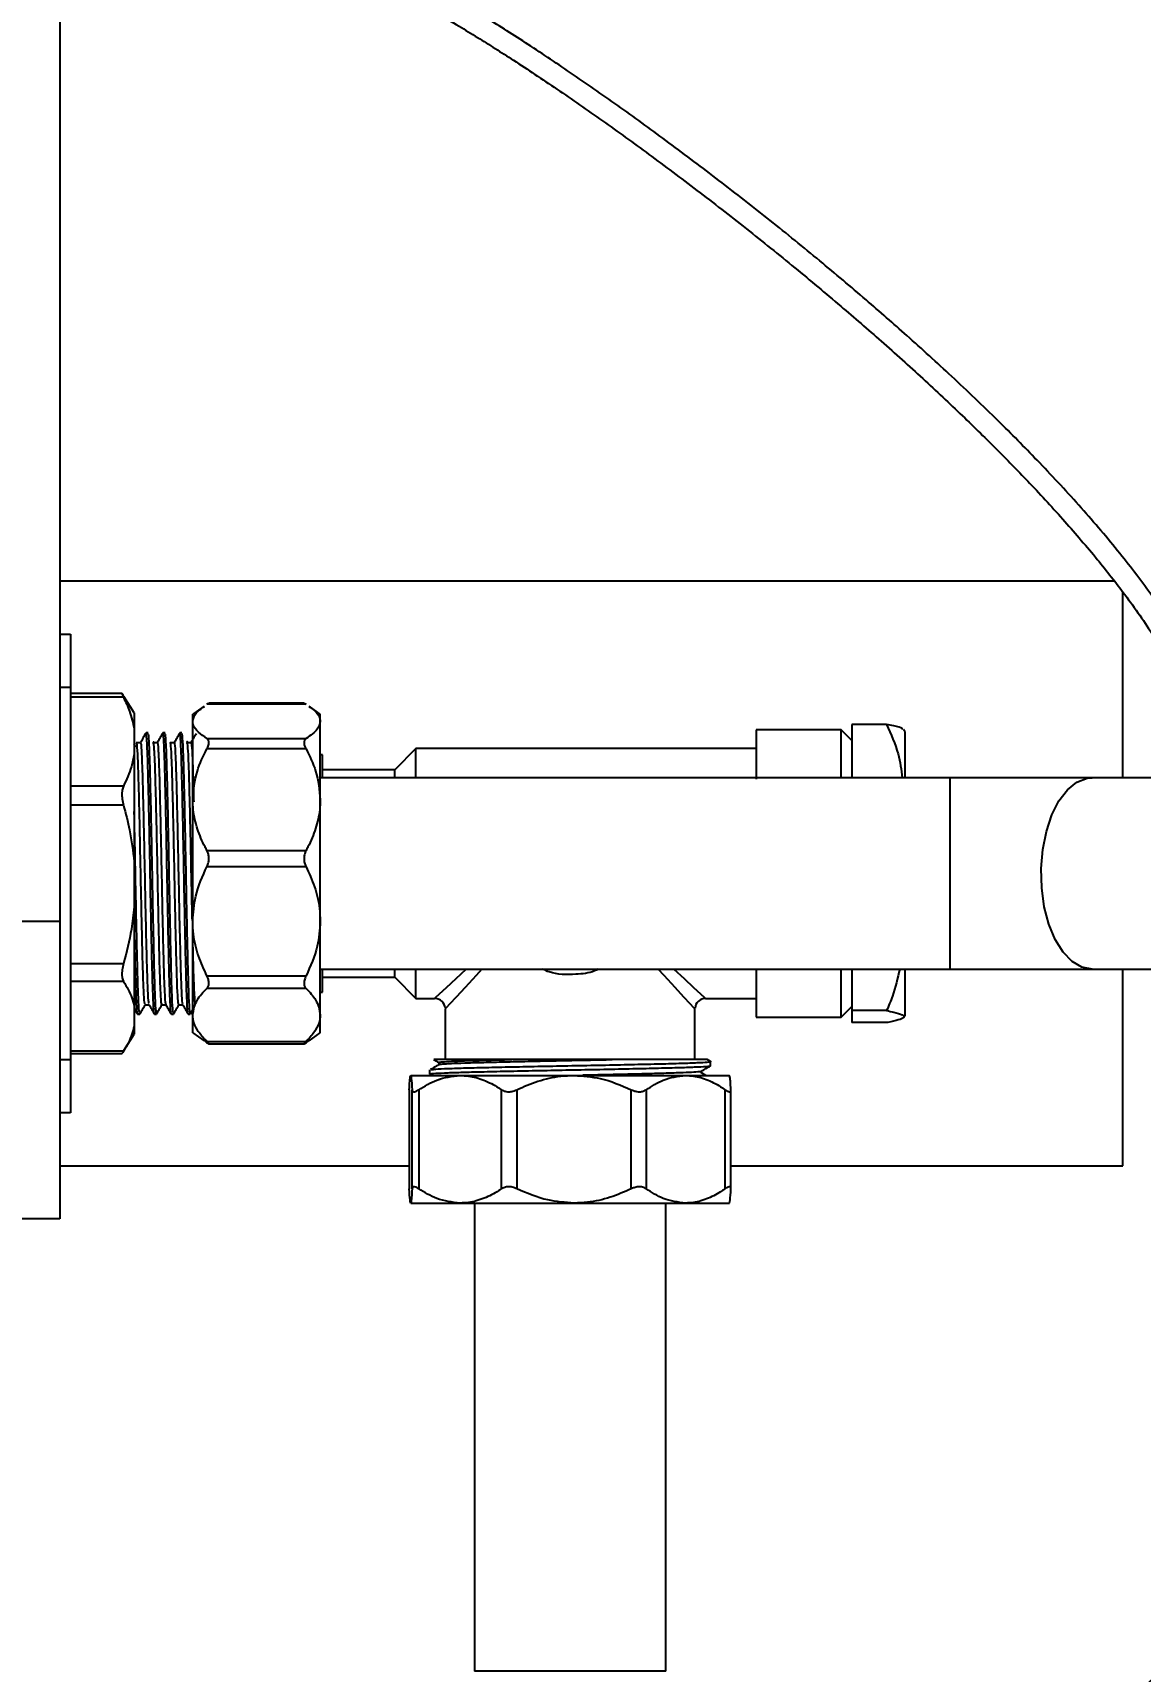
# Model space of a CAD drawing. Extents: x 75 to 2075, y 25 to 1460.
# Drawn here: x 356.7 to 486.9, y 741.3 to 933.9 of the extents above; entities that cross this region are included whole.
import ezdxf

# ---------------------------------------------------------------- set-up
doc = ezdxf.new("R2010")
doc.units = 0
doc.header["$LTSCALE"] = 5
doc.linetypes.add('SLD-KATı', pattern=[0])
doc.layers.get('0').update_dxf_attribs({"linetype": 'CONTINUOUS'})
doc.styles.add('SLDTEXTSTYLE1', font='GOTHIC.TTF', dxfattribs={"width": 0.913})
doc.dimstyles.new('SLDDIMSTYLE1', dxfattribs={"dimtxt": 17.5, "dimasz": 16.51, "dimexe": 0, "dimexo": 0.0625, "dimgap": 4.375, "dimtad": 1, "dimlfac": 0.8, "dimrnd": 1e-09, "dimzin": 12, "dimtxsty": 'SLDTEXTSTYLE1', "dimsah": 1, "dimcen": 0.09, "dimazin": 3, "dimtfac": 1, "dimtofl": 0, "dimtmove": 0, "dimatfit": 3, "dimtolj": 1, "dimtzin": 12})

# ---------------------------------------------------------------- blocks, each defined once
blk = doc.blocks.new('_D_6')
at = {"color": 7, "linetype": 'SLD-KATı'}
for p, q in [((239.97, 1229.44), (169.88, 1229.44)), ((174.88, 1229.44), (174.88, 543.28)), ((368.63, 543.28), (169.88, 543.28))]:
    blk.add_line(p, q, dxfattribs=at)
for points in [[(174.88, 1229.44), (172.34, 1212.93), (177.42, 1212.93)], [(174.88, 543.28), (177.42, 559.79), (172.34, 559.79)]]:
    blk.add_solid(points, dxfattribs=at)
at = {"color": 7, "linetype": 'SLD-KATı', "insert": (152.52, 866.24), "char_height": 17.5, "attachment_point": 1, "rotation": 90, "style": 'SLDTEXTSTYLE1'}
blk.add_mtext('550', dxfattribs=at)

msp = doc.modelspace()

# ---------------------------------------------------------------- linework, layer by layer
at = {"color": 7, "linetype": 'SLD-KATı'}
for p, q in [((359.877, 1189.442), (359.877, 829.442)), ((483.874, 869.442), (359.877, 869.442)), ((484.877, 846.317), (484.877, 868.16)), ((359.877, 863.192), (361.127, 863.192)), ((361.127, 863.192), (361.127, 856.942)), ((361.127, 856.942), (359.877, 856.942)), ((361.127, 856.942), (361.127, 813.192)), ((367.199, 856.214), (361.127, 856.214)), ((367.365, 855.788), (361.127, 855.788)), ((368.627, 853.942), (367.422, 855.87)), ((368.627, 853.942), (368.627, 852.053)), ((376.847, 854.758), (375.502, 853.817)), ((375.502, 852.955), (375.502, 853.817)), ((388.829, 854.972), (377.176, 854.972)), ((388.612, 855.087), (377.383, 855.087)), ((390.502, 853.817), (389.181, 854.742)), ((390.502, 852.955), (390.502, 853.817)), ((368.627, 852.053), (368.627, 849.089)), ((370.262, 851.592), (370.014, 851.592)), ((372.246, 851.592), (371.998, 851.592)), ((374.231, 851.592), (373.983, 851.592)), ((375.502, 843.743), (375.502, 852.955)), ((390.502, 843.743), (390.502, 852.955)), ((451.752, 851.942), (441.752, 851.942)), ((441.752, 851.942), (441.752, 846.16)), ((453.002, 850.692), (451.752, 851.942)), ((451.752, 846.317), (451.752, 851.942)), ((453.002, 852.605), (453.002, 846.317)), ((457.099, 852.605), (453.002, 852.605)), ((459.252, 851.784), (459.095, 851.986)), ((459.252, 851.784), (459.252, 846.317)), ((368.811, 849.928), (368.627, 850.233)), ((369.363, 850.441), (368.867, 850.441)), ((371.348, 850.441), (370.852, 850.441)), ((373.332, 850.441), (372.836, 850.441)), ((375.317, 850.441), (374.82, 850.441)), ((377.176, 850.938), (388.829, 850.938)), ((388.829, 849.71), (377.176, 849.71)), ((401.752, 849.754), (399.252, 847.254)), ((441.752, 849.754), (401.752, 849.754)), ((401.752, 846.317), (401.752, 849.754)), ((368.627, 849.089), (368.627, 836.432)), ((390.752, 849.004), (390.502, 849.004)), ((390.752, 846.317), (390.752, 849.004)), ((464.59, 846.317), (390.502, 846.317)), ((399.252, 847.254), (390.752, 847.254)), ((399.252, 846.317), (399.252, 847.254)), ((481.277, 846.317), (464.59, 846.317)), ((562.017, 846.317), (481.277, 846.317)), ((367.365, 845.354), (361.127, 845.354)), ((367.365, 843.108), (361.127, 843.108)), ((375.502, 829.448), (375.502, 843.743)), ((390.502, 829.448), (390.502, 843.743)), ((368.627, 836.432), (368.627, 831.136)), ((377.176, 837.776), (388.829, 837.776)), ((388.829, 835.87), (377.176, 835.87)), ((368.627, 831.136), (368.627, 819.446)), ((359.877, 829.442), (238.627, 829.442)), ((359.877, 829.442), (359.877, 794.442)), ((375.502, 818.445), (375.502, 829.448)), ((390.502, 818.445), (390.502, 829.448)), ((367.365, 824.46), (361.127, 824.46)), ((377.176, 823.027), (388.829, 823.027)), ((390.502, 823.817), (464.59, 823.817)), ((390.752, 821.129), (390.752, 823.817)), ((390.752, 822.879), (399.252, 822.879)), ((399.252, 822.879), (399.252, 823.817)), ((399.252, 822.879), (401.752, 820.379)), ((401.752, 820.379), (401.752, 823.817)), ((441.752, 823.817), (441.752, 818.192)), ((451.752, 818.192), (451.752, 823.817)), ((453.002, 823.817), (453.002, 818.944)), ((459.252, 823.817), (459.252, 818.349)), ((464.59, 823.817), (481.277, 823.817)), ((481.277, 823.817), (562.017, 823.817)), ((484.877, 800.692), (484.877, 823.817)), ((367.365, 822.386), (361.127, 822.386)), ((388.829, 821.559), (377.176, 821.559)), ((390.502, 821.129), (390.752, 821.129)), ((368.627, 819.446), (368.627, 817.114)), ((369.89, 819.616), (370.381, 819.616)), ((371.874, 819.616), (372.365, 819.616)), ((373.859, 819.616), (374.35, 819.616)), ((375.23, 818.547), (375.502, 819.017)), ((401.752, 820.379), (403.94, 820.379)), ((405.19, 819.129), (405.19, 813.192)), ((434.565, 813.192), (434.565, 819.129)), ((435.815, 820.379), (441.752, 820.379)), ((451.752, 818.192), (453.002, 819.442)), ((457.099, 818.944), (453.002, 818.944)), ((453.002, 818.944), (453.002, 817.528)), ((368.627, 817.114), (368.627, 816.192)), ((369.022, 818.542), (369.27, 818.542)), ((371.006, 818.542), (371.254, 818.542)), ((372.991, 818.542), (373.238, 818.542)), ((374.975, 818.542), (375.223, 818.542)), ((375.502, 816.317), (375.502, 818.445)), ((390.502, 816.317), (390.502, 818.445)), ((441.752, 818.192), (451.752, 818.192)), ((457.099, 817.528), (453.002, 817.528)), ((459.095, 818.147), (459.252, 818.349)), ((367.422, 814.263), (368.627, 816.192)), ((375.502, 816.317), (376.847, 815.375)), ((376.873, 815.413), (377.176, 815.161)), ((377.176, 815.33), (388.829, 815.33)), ((377.383, 815.046), (388.612, 815.046)), ((388.829, 815.161), (389.166, 815.413)), ((389.181, 815.392), (390.502, 816.317)), ((359.877, 813.192), (361.127, 813.192)), ((367.365, 814.173), (361.127, 814.173)), ((361.127, 813.919), (367.199, 813.919)), ((361.127, 813.192), (361.127, 806.942)), ((436.395, 812.975), (435.996, 813.205)), ((401.133, 811.317), (406.954, 811.317)), ((403.352, 811.973), (403.352, 811.477)), ((403.36, 811.467), (403.621, 811.317)), ((403.441, 811.973), (403.407, 811.998)), ((404.426, 812.841), (404.426, 812.593)), ((406.954, 811.317), (420.346, 811.317)), ((420.346, 811.317), (433.463, 811.317)), ((433.463, 811.317), (438.621, 811.317)), ((435.83, 811.317), (435.32, 811.611)), ((435.329, 811.601), (435.329, 811.844)), ((436.403, 812.469), (436.403, 812.965)), ((400.964, 809.618), (400.964, 798.012)), ((400.965, 809.643), (400.965, 797.99)), ((401.301, 797.99), (401.301, 809.643)), ((402.077, 809.643), (402.077, 797.99)), ((404.426, 810.852), (404.435, 810.846)), ((404.439, 810.857), (404.58, 810.889)), ((411.831, 797.99), (411.831, 809.643)), ((413.617, 809.643), (413.617, 797.99)), ((427.075, 797.99), (427.075, 809.643)), ((428.824, 809.643), (428.824, 797.99)), ((438.102, 797.99), (438.102, 809.643)), ((438.79, 798.012), (438.79, 809.618)), ((361.127, 806.942), (359.877, 806.942)), ((359.877, 800.692), (400.964, 800.692)), ((438.79, 800.692), (484.877, 800.692)), ((401.133, 796.317), (406.954, 796.317)), ((406.954, 796.317), (420.346, 796.317)), ((408.627, 796.317), (408.627, 741.264)), ((420.346, 796.317), (433.463, 796.317)), ((431.127, 741.264), (431.127, 796.317)), ((433.463, 796.317), (438.621, 796.317)), ((359.877, 794.442), (238.627, 794.442))]:
    msp.add_line(p, q, dxfattribs=at)
at = {"color": 8, "linetype": 'SLD-KATı'}
for p, q in [((464.59, 823.817), (464.59, 846.317)), ((431.127, 741.264), (408.627, 741.264))]:
    msp.add_line(p, q, dxfattribs=at)
at = {"color": 8, "linetype": 'SLD-KATı', "flags": 128}
for points in [[(481.277, 823.817), (480.068, 824.047), (478.908, 824.728), (477.845, 825.833), (476.923, 827.316), (476.179, 829.116), (475.644, 831.159), (475.339, 833.363), (475.277, 835.636), (475.461, 837.887), (475.884, 840.021), (476.527, 841.953), (477.364, 843.603), (478.362, 844.903), (479.479, 845.801), (480.669, 846.259), (481.277, 846.317)], [(403.94, 820.379), (404.068, 820.497), (404.539, 820.931), (405.346, 821.675), (406.471, 822.712), (407.67, 823.817)], [(409.51, 823.817), (408.831, 823.08), (407.523, 821.661), (406.486, 820.535), (405.742, 819.728), (405.308, 819.257), (405.19, 819.129)], [(434.565, 819.129), (434.447, 819.257), (434.013, 819.728), (433.269, 820.535), (432.232, 821.661), (430.924, 823.08), (430.245, 823.817)], [(432.085, 823.817), (433.283, 822.712), (434.409, 821.675), (435.216, 820.931), (435.687, 820.497), (435.815, 820.379)]]:
    msp.add_lwpolyline(points, dxfattribs=at)
at = {"color": 7, "linetype": 'SLD-KATı'}
for centre, radius, start, end in [((403.94, 819.129), 1.25, 5.67304, 84.98561), ((435.815, 819.129), 1.25, 95.67304, 174.98561), ((517.377, 709.282), 42.5, 128.84955, 180)]:
    msp.add_arc(centre, radius, start, end, dxfattribs=at)
for points, knots in [([(496.591, 846.317), (496.66, 846.964), (496.8, 848.278), (496.608, 850.207), (496.195, 852.455), (495.377, 855.161), (494.024, 858.356), (491.713, 862.714), (488.472, 867.637), (484.205, 873.186), (479.716, 878.433), (475, 883.504), (470.005, 888.543), (464.898, 893.421), (459.695, 898.157), (454.516, 902.688), (449.15, 907.212), (443.377, 911.903), (437.447, 916.542), (431.569, 920.975), (425.833, 925.141), (420.272, 929.025), (415.817, 932.001), (412.455, 934.164), (409.952, 935.731), (407.503, 937.213), (404.981, 938.681), (402.407, 940.104), (399.672, 941.515), (398.092, 942.21), (397.241, 942.584)], [0, 0, 0, 0, 0.0138803, 0.028194, 0.0412216, 0.0626625, 0.087892, 0.1138053, 0.164805, 0.2081316, 0.2549721, 0.3025628, 0.3450129, 0.3941891, 0.4402702, 0.481455, 0.5271779, 0.575581, 0.6248065, 0.6726794, 0.7189884, 0.7649775, 0.8102895, 0.8322728, 0.8538541, 0.8785789, 0.9019658, 0.9296875, 0.9621268, 1, 1, 1, 1]), ([(396.28, 940.276), (397.077, 939.926), (398.56, 939.274), (401.278, 937.875), (404.002, 936.365), (406.62, 934.829), (408.925, 933.425), (411.063, 932.085), (414.133, 930.114), (418.33, 927.321), (423.682, 923.602), (429.202, 919.613), (434.863, 915.37), (440.598, 910.914), (446.243, 906.366), (451.534, 901.946), (456.555, 897.599), (461.334, 893.304), (465.915, 889.013), (470.102, 884.913), (474.13, 880.779), (478.048, 876.528), (481.788, 872.163), (485.317, 867.671), (488.169, 863.594), (490.439, 859.81), (492.051, 856.646), (493.166, 853.852), (493.822, 851.562), (494.156, 849.681), (494.311, 847.953), (494.127, 846.821), (494.045, 846.317)], [0, 0, 0, 0, 0.0371582, 0.0691301, 0.1015733, 0.1281017, 0.1490081, 0.168115, 0.1875342, 0.2319503, 0.2771329, 0.3225206, 0.3692504, 0.4175036, 0.4653273, 0.5112937, 0.552548, 0.5956697, 0.6378058, 0.6766795, 0.7121808, 0.7532252, 0.7930251, 0.8288319, 0.87024, 0.8960955, 0.9215609, 0.9458315, 0.9610986, 0.9737923, 0.9883247, 1, 1, 1, 1]), ([(367.365, 855.96), (367.306, 856.05), (367.188, 856.231), (367.164, 856.222), (367.241, 856.04), (367.334, 855.852), (367.365, 855.788)], [0, 0, 0, 0, 0.2885745, 0.5777916, 0.8575213, 1, 1, 1, 1]), ([(367.365, 855.788), (367.622, 855.246), (368.202, 854.018), (368.475, 852.756), (368.627, 852.053)], [0, 0, 0, 0, 0.4420174, 1, 1, 1, 1]), ([(375.502, 852.955), (375.563, 853.267), (375.683, 853.879), (376.482, 854.444), (376.873, 854.72)], [0, 0, 0, 0, 0.5098411, 1, 1, 1, 1]), ([(377.176, 854.972), (377.257, 855.021), (377.369, 855.09), (377.38, 855.075), (377.383, 855.071)], [0, 0, 0, 0, 0.719085, 1, 1, 1, 1]), ([(388.612, 855.079), (388.632, 855.075), (388.67, 855.069), (388.78, 855.002), (388.829, 854.972)], [0, 0, 0, 0, 0.5544628, 1, 1, 1, 1]), ([(389.166, 854.72), (389.399, 854.558), (389.993, 854.144), (390.427, 853.543), (390.482, 853.112), (390.502, 852.955)], [0, 0, 0, 0, 0.2903685, 0.7410675, 1, 1, 1, 1]), ([(370.008, 851.59), (369.904, 851.41), (369.696, 851.049), (369.488, 850.689), (369.384, 850.509)], [0, 0, 0, 0, 0.5000256, 1, 1, 1, 1]), ([(371.006, 818.64), (371.001, 818.609), (370.967, 818.421), (370.902, 819.318), (370.81, 821.345), (370.727, 824.539), (370.637, 828.509), (370.547, 832.995), (370.464, 837.639), (370.373, 842.086), (370.284, 845.983), (370.2, 849.072), (370.108, 850.974), (370.044, 851.769), (370.01, 851.522), (370.004, 851.48)], [0, 0, 0, 0, 0.0170178, 0.1048167, 0.1933451, 0.2798745, 0.3680532, 0.4563507, 0.5428424, 0.6312934, 0.7192523, 0.8059007, 0.8945169, 0.9820336, 1, 1, 1, 1]), ([(371.992, 851.589), (371.888, 851.409), (371.68, 851.048), (371.471, 850.688), (371.367, 850.508)], [0, 0, 0, 0, 0.5000069, 1, 1, 1, 1]), ([(372.991, 818.64), (372.985, 818.609), (372.951, 818.421), (372.886, 819.318), (372.795, 821.345), (372.712, 824.539), (372.622, 828.509), (372.531, 832.995), (372.448, 837.639), (372.357, 842.086), (372.268, 845.983), (372.185, 849.072), (372.093, 850.975), (372.028, 851.769), (371.994, 851.521), (371.987, 851.477)], [0, 0, 0, 0, 0.0170087, 0.1047604, 0.1932413, 0.2797242, 0.3678556, 0.4561056, 0.5425508, 0.6309543, 0.718866, 0.8054679, 0.8940365, 0.9815062, 1, 1, 1, 1]), ([(373.977, 851.59), (373.873, 851.41), (373.665, 851.049), (373.456, 850.689), (373.352, 850.509)], [0, 0, 0, 0, 0.5000261, 1, 1, 1, 1]), ([(374.975, 818.64), (374.97, 818.609), (374.935, 818.421), (374.871, 819.318), (374.779, 821.345), (374.696, 824.539), (374.606, 828.509), (374.516, 832.995), (374.433, 837.639), (374.341, 842.086), (374.253, 845.983), (374.169, 849.072), (374.077, 850.974), (374.013, 851.769), (373.978, 851.523), (373.972, 851.481)], [0, 0, 0, 0, 0.01701942, 0.1048265, 0.19336312, 0.27990059, 0.36808757, 0.45639326, 0.54289303, 0.6313523, 0.71931944, 0.80597592, 0.89460037, 0.98212524, 1, 1, 1, 1]), ([(377.176, 850.938), (376.818, 851.183), (376.094, 851.679), (375.575, 852.367), (375.522, 852.798), (375.502, 852.955)], [0, 0, 0, 0, 0.382409, 0.7746516, 1, 1, 1, 1]), ([(390.502, 852.955), (390.434, 852.643), (390.279, 851.943), (389.347, 851.297), (388.829, 850.938)], [0, 0, 0, 0, 0.4446468, 1, 1, 1, 1]), ([(458.991, 851.986), (458.984, 852.028), (458.959, 852.18), (458.182, 852.388), (457.383, 852.548), (457.099, 852.605)], [0, 0, 0, 0, 0.1983796, 0.7147864, 1, 1, 1, 1]), ([(457.099, 852.605), (457.613, 851.456), (458.524, 849.417), (458.816, 847.259), (458.944, 846.317)], [0, 0, 0, 0, 0.5634465, 1, 1, 1, 1]), ([(369.89, 819.73), (369.869, 819.745), (369.82, 819.78), (369.736, 821.215), (369.649, 823.71), (369.564, 827.115), (369.472, 831.118), (369.387, 835.433), (369.3, 839.719), (369.208, 843.641), (369.125, 846.913), (369.036, 849.251), (368.947, 850.558), (368.893, 850.451), (368.867, 850.4)], [0, 0, 0, 0, 0.0621579, 0.1489112, 0.2345984, 0.3197628, 0.4065726, 0.4917616, 0.5774223, 0.6641808, 0.7490191, 0.8351173, 0.9217182, 1, 1, 1, 1]), ([(370.375, 819.766), (370.358, 819.782), (370.313, 819.827), (370.233, 821.222), (370.145, 823.708), (370.061, 827.116), (369.968, 831.118), (369.883, 835.433), (369.796, 839.719), (369.704, 843.64), (369.621, 846.916), (369.532, 849.24), (369.45, 850.487), (369.402, 850.413), (369.383, 850.383)], [0, 0, 0, 0, 0.0524892, 0.1420635, 0.2305371, 0.3184709, 0.4081034, 0.4960627, 0.5845089, 0.67409, 0.761686, 0.850584, 0.940001, 1, 1, 1, 1]), ([(371.254, 818.649), (371.232, 818.679), (371.182, 818.75), (371.096, 820.355), (371.01, 823.077), (370.924, 826.757), (370.832, 831.061), (370.748, 835.683), (370.66, 840.257), (370.568, 844.423), (370.485, 847.889), (370.395, 850.308), (370.319, 851.549), (370.276, 851.465), (370.262, 851.436)], [0, 0, 0, 0, 0.0683058, 0.1578517, 0.2461327, 0.3341425, 0.4237162, 0.5115035, 0.6000292, 0.6895209, 0.7769998, 0.8659483, 0.955247, 1, 1, 1, 1]), ([(371.875, 819.739), (371.866, 819.704), (371.829, 819.552), (371.76, 820.491), (371.669, 822.518), (371.586, 825.594), (371.495, 829.373), (371.406, 833.6), (371.323, 837.938), (371.231, 842.054), (371.143, 845.627), (371.059, 848.412), (370.966, 850.087), (370.9, 850.725), (370.861, 850.393), (370.851, 850.309)], [0, 0, 0, 0, 0.0259449, 0.1121549, 0.1987156, 0.2833994, 0.3699176, 0.456188, 0.5409505, 0.6276724, 0.7135485, 0.7985817, 0.8853998, 0.9707835, 1, 1, 1, 1]), ([(372.36, 819.711), (372.355, 819.692), (372.321, 819.571), (372.256, 820.504), (372.165, 822.514), (372.082, 825.595), (371.991, 829.372), (371.902, 833.6), (371.819, 837.937), (371.727, 842.055), (371.639, 845.625), (371.555, 848.419), (371.462, 850.062), (371.403, 850.719), (371.37, 850.475), (371.367, 850.451)], [0, 0, 0, 0, 0.0156504, 0.1045866, 0.1938847, 0.2812465, 0.3705008, 0.4594994, 0.5469424, 0.6364067, 0.7249987, 0.812721, 0.9022845, 0.9903685, 1, 1, 1, 1]), ([(373.238, 818.649), (373.216, 818.679), (373.166, 818.75), (373.081, 820.355), (372.994, 823.077), (372.909, 826.757), (372.816, 831.061), (372.732, 835.683), (372.644, 840.257), (372.552, 844.423), (372.469, 847.889), (372.38, 850.308), (372.303, 851.549), (372.261, 851.465), (372.246, 851.436)], [0, 0, 0, 0, 0.0683058, 0.1578517, 0.2461327, 0.3341425, 0.4237162, 0.5115035, 0.6000292, 0.6895209, 0.7769998, 0.8659483, 0.955247, 1, 1, 1, 1]), ([(373.859, 819.673), (373.834, 819.739), (373.78, 819.881), (373.691, 821.537), (373.606, 824.192), (373.519, 827.708), (373.427, 831.782), (373.343, 836.114), (373.254, 840.366), (373.163, 844.203), (373.08, 847.35), (372.99, 849.518), (372.907, 850.615), (372.857, 850.42), (372.836, 850.337)], [0, 0, 0, 0, 0.0756789, 0.1624852, 0.247726, 0.3333274, 0.4200953, 0.5049635, 0.5910132, 0.6776366, 0.7623205, 0.8487179, 0.93509, 1, 1, 1, 1]), ([(374.344, 819.728), (374.323, 819.79), (374.272, 819.932), (374.187, 821.542), (374.102, 824.19), (374.015, 827.708), (373.923, 831.782), (373.839, 836.114), (373.75, 840.366), (373.659, 844.202), (373.576, 847.354), (373.486, 849.504), (373.41, 850.561), (373.367, 850.414), (373.352, 850.364)], [0, 0, 0, 0, 0.0674286, 0.1569799, 0.2449166, 0.3332249, 0.4227368, 0.5102889, 0.5990599, 0.6884227, 0.7757847, 0.8649145, 0.9540181, 1, 1, 1, 1]), ([(375.223, 818.649), (375.201, 818.679), (375.15, 818.75), (375.065, 820.355), (374.978, 823.077), (374.893, 826.757), (374.801, 831.061), (374.716, 835.683), (374.629, 840.257), (374.537, 844.423), (374.454, 847.889), (374.364, 850.308), (374.288, 851.549), (374.245, 851.465), (374.231, 851.436)], [0, 0, 0, 0, 0.0683058, 0.1578517, 0.2461327, 0.3341425, 0.4237162, 0.5115035, 0.6000292, 0.6895209, 0.7769998, 0.8659482, 0.955247, 1, 1, 1, 1]), ([(375.463, 829.551), (375.458, 829.73), (375.424, 831.177), (375.361, 834.31), (375.277, 838.598), (375.185, 842.659), (375.099, 846.118), (375.013, 848.762), (374.921, 850.24), (374.86, 850.751), (374.826, 850.406), (374.82, 850.352)], [0, 0, 0, 0, 0.019318, 0.1560185, 0.2912279, 0.4293353, 0.5652675, 0.701172, 0.8392813, 0.9745094, 1, 1, 1, 1]), ([(375.924, 851.526), (375.833, 851.367), (375.637, 851.028), (375.441, 850.689), (375.337, 850.509)], [0, 0, 0, 0, 0.4679908, 1, 1, 1, 1]), ([(375.659, 843.489), (375.638, 844.356), (375.587, 846.406), (375.509, 848.713), (375.419, 850.343), (375.364, 850.436), (375.337, 850.481)], [0, 0, 0, 0, 0.1983404, 0.4691424, 0.744337, 1, 1, 1, 1]), ([(375.502, 843.743), (375.608, 844.886), (375.799, 846.959), (376.749, 848.858), (377.176, 849.71)], [0, 0, 0, 0, 0.5510119, 1, 1, 1, 1]), ([(377.176, 849.71), (377.249, 849.862), (377.396, 850.167), (377.436, 850.559), (377.343, 850.811), (377.223, 850.902), (377.176, 850.938)], [0, 0, 0, 0, 0.2807011, 0.5628278, 0.8257425, 1, 1, 1, 1]), ([(388.829, 850.938), (388.755, 850.875), (388.609, 850.75), (388.569, 850.406), (388.662, 850.04), (388.781, 849.804), (388.829, 849.71)], [0, 0, 0, 0, 0.2807017, 0.5628424, 0.8257565, 1, 1, 1, 1]), ([(388.829, 849.71), (389.255, 848.858), (390.206, 846.959), (390.397, 844.886), (390.502, 843.743)], [0, 0, 0, 0, 0.4489881, 1, 1, 1, 1]), ([(368.627, 849.089), (368.531, 848.603), (368.28, 847.341), (367.713, 846.11), (367.365, 845.354)], [0, 0, 0, 0, 0.3854991, 1, 1, 1, 1]), ([(367.365, 845.354), (367.306, 845.197), (367.188, 844.884), (367.165, 844.207), (367.241, 843.59), (367.334, 843.23), (367.365, 843.108)], [0, 0, 0, 0, 0.2885596, 0.5777691, 0.8574877, 1, 1, 1, 1]), ([(367.365, 843.108), (367.622, 842.138), (368.202, 839.943), (368.475, 837.689), (368.627, 836.432)], [0, 0, 0, 0, 0.4420164, 1, 1, 1, 1]), ([(369.27, 818.649), (369.248, 818.679), (369.197, 818.75), (369.112, 820.355), (369.025, 823.078), (368.94, 826.755), (368.848, 831.066), (368.763, 835.665), (368.689, 839.583), (368.643, 841.651), (368.627, 842.371)], [0, 0, 0, 0, 0.10552478, 0.24386293, 0.38024712, 0.51621233, 0.65459343, 0.79021488, 0.9269771, 1, 1, 1, 1]), ([(377.176, 837.776), (377.103, 837.913), (376.668, 838.727), (376.004, 840.296), (375.556, 842.184), (375.516, 843.348), (375.502, 843.743)], [0, 0, 0, 0, 0.0732638, 0.4365438, 0.8088729, 1, 1, 1, 1]), ([(390.502, 843.743), (390.489, 843.348), (390.449, 842.204), (390.007, 840.316), (389.347, 838.746), (388.902, 837.913), (388.829, 837.776)], [0, 0, 0, 0, 0.1911252, 0.5537036, 0.9267347, 1, 1, 1, 1]), ([(377.176, 835.87), (377.249, 836.042), (377.396, 836.386), (377.436, 836.96), (377.343, 837.433), (377.223, 837.678), (377.176, 837.776)], [0, 0, 0, 0, 0.28070617, 0.5628416, 0.82575701, 1, 1, 1, 1]), ([(388.829, 837.776), (388.755, 837.614), (388.609, 837.29), (388.569, 836.723), (388.662, 836.236), (388.781, 835.974), (388.829, 835.87)], [0, 0, 0, 0, 0.2806665, 0.5628448, 0.8257479, 1, 1, 1, 1]), ([(375.502, 829.448), (375.571, 830.44), (375.725, 832.671), (376.658, 834.728), (377.176, 835.87)], [0, 0, 0, 0, 0.4446403, 1, 1, 1, 1]), ([(388.829, 835.87), (389.186, 835.09), (389.91, 833.512), (390.429, 831.322), (390.483, 829.949), (390.502, 829.448)], [0, 0, 0, 0, 0.3824116, 0.7746505, 1, 1, 1, 1]), ([(368.627, 831.136), (368.531, 830.267), (368.28, 828.011), (367.713, 825.812), (367.365, 824.46)], [0, 0, 0, 0, 0.3854996, 1, 1, 1, 1]), ([(369.022, 818.64), (369.017, 818.609), (368.982, 818.42), (368.918, 819.319), (368.826, 821.34), (368.743, 824.556), (368.674, 827.511), (368.636, 829.438), (368.627, 829.867)], [0, 0, 0, 0, 0.0432732, 0.2665296, 0.4916409, 0.7116692, 0.9358915, 1, 1, 1, 1]), ([(377.176, 823.027), (376.818, 823.806), (376.094, 825.385), (375.575, 827.575), (375.522, 828.947), (375.502, 829.448)], [0, 0, 0, 0, 0.38241143, 0.77465055, 1, 1, 1, 1]), ([(390.502, 829.448), (390.434, 828.456), (390.279, 826.225), (389.347, 824.169), (388.829, 823.027)], [0, 0, 0, 0, 0.4446501, 1, 1, 1, 1]), ([(375.843, 819.76), (375.83, 819.729), (375.789, 819.63), (375.714, 820.729), (375.624, 822.963), (375.558, 825.466), (375.515, 827.307), (375.502, 827.862)], [0, 0, 0, 0, 0.1179201, 0.377247, 0.6360409, 0.8901373, 1, 1, 1, 1]), ([(367.365, 824.46), (367.306, 824.213), (367.188, 823.719), (367.165, 823.052), (367.241, 822.617), (367.334, 822.444), (367.365, 822.386)], [0, 0, 0, 0, 0.2885553, 0.5777755, 0.857502, 1, 1, 1, 1]), ([(377.176, 821.559), (377.249, 821.65), (377.396, 821.833), (377.436, 822.251), (377.343, 822.668), (377.223, 822.925), (377.176, 823.027)], [0, 0, 0, 0, 0.280688, 0.5628171, 0.8257491, 1, 1, 1, 1]), ([(388.829, 823.027), (388.755, 822.861), (388.609, 822.529), (388.569, 822.069), (388.662, 821.748), (388.781, 821.613), (388.829, 821.559)], [0, 0, 0, 0, 0.2807065, 0.5628463, 0.8257435, 1, 1, 1, 1]), ([(458.637, 823.817), (458.391, 822.751), (458.007, 821.092), (457.339, 819.51), (457.099, 818.944)], [0, 0, 0, 0, 0.6423008, 1, 1, 1, 1]), ([(367.365, 822.386), (367.738, 821.743), (368.301, 820.774), (368.545, 819.78), (368.627, 819.446)], [0, 0, 0, 0, 0.6634124, 1, 1, 1, 1]), ([(375.502, 818.445), (375.608, 819.041), (375.799, 820.124), (376.749, 821.115), (377.176, 821.559)], [0, 0, 0, 0, 0.551011, 1, 1, 1, 1]), ([(388.829, 821.559), (389.255, 821.115), (390.206, 820.124), (390.397, 819.041), (390.502, 818.445)], [0, 0, 0, 0, 0.448989, 1, 1, 1, 1]), ([(368.627, 819.216), (368.653, 819.172), (368.783, 818.947), (368.912, 818.723), (369.016, 818.543)], [0, 0, 0, 0, 0.1973817, 1, 1, 1, 1]), ([(369.277, 818.547), (369.381, 818.726), (369.586, 819.082), (369.792, 819.438), (369.895, 819.616)], [0, 0, 0, 0, 0.5025527, 1, 1, 1, 1]), ([(370.375, 819.626), (370.479, 819.446), (370.687, 819.085), (370.896, 818.725), (371, 818.545)], [0, 0, 0, 0, 0.5000267, 1, 1, 1, 1]), ([(371.261, 818.547), (371.365, 818.726), (371.571, 819.082), (371.777, 819.438), (371.879, 819.616)], [0, 0, 0, 0, 0.5025527, 1, 1, 1, 1]), ([(372.36, 819.625), (372.464, 819.445), (372.672, 819.084), (372.881, 818.724), (372.985, 818.543)], [0, 0, 0, 0, 0.5000001, 1, 1, 1, 1]), ([(373.246, 818.547), (373.349, 818.726), (373.555, 819.082), (373.761, 819.438), (373.864, 819.616)], [0, 0, 0, 0, 0.5025452, 1, 1, 1, 1]), ([(374.345, 819.624), (374.449, 819.444), (374.657, 819.084), (374.865, 818.723), (374.969, 818.543)], [0, 0, 0, 0, 0.4999993, 1, 1, 1, 1]), ([(457.099, 818.944), (457.388, 818.887), (458.181, 818.731), (459.054, 818.461), (459.238, 818.145), (458.564, 817.839), (457.693, 817.64), (457.148, 817.537), (457.099, 817.528)], [0, 0, 0, 0, 0.1251541, 0.3440935, 0.5701767, 0.7725279, 0.9798812, 1, 1, 1, 1]), ([(368.627, 817.114), (368.445, 816.476), (368.162, 815.483), (367.575, 814.518), (367.365, 814.173)], [0, 0, 0, 0, 0.64282689, 1, 1, 1, 1]), ([(377.176, 815.33), (377.103, 815.402), (376.668, 815.827), (376.004, 816.646), (375.556, 817.631), (375.516, 818.239), (375.502, 818.445)], [0, 0, 0, 0, 0.0732655, 0.4365445, 0.8088685, 1, 1, 1, 1]), ([(390.502, 818.445), (390.489, 818.239), (390.449, 817.641), (390.007, 816.656), (389.347, 815.836), (388.902, 815.402), (388.829, 815.33)], [0, 0, 0, 0, 0.1911296, 0.5537045, 0.926733, 1, 1, 1, 1]), ([(377.176, 815.161), (377.249, 815.118), (377.396, 815.031), (377.436, 815.05), (377.343, 815.167), (377.223, 815.284), (377.176, 815.33)], [0, 0, 0, 0, 0.2806938, 0.5628302, 0.825743, 1, 1, 1, 1]), ([(388.829, 815.33), (388.755, 815.257), (388.609, 815.111), (388.569, 815.029), (388.662, 815.061), (388.781, 815.133), (388.829, 815.161)], [0, 0, 0, 0, 0.28069832, 0.56283675, 0.82575948, 1, 1, 1, 1]), ([(367.365, 814.173), (367.301, 814.074), (367.205, 813.924), (367.2, 813.942), (367.199, 813.948)], [0, 0, 0, 0, 0.66370413, 1, 1, 1, 1]), ([(403.832, 813.179), (403.854, 813.166), (404.055, 813.05), (404.255, 812.934), (404.435, 812.831)], [0, 0, 0, 0, 0.1075374, 1, 1, 1, 1]), ([(413.031, 813.192), (412.244, 813.192), (410.693, 813.192), (408.658, 813.192), (406.922, 813.192), (405.513, 813.192), (404.506, 813.192), (403.901, 813.192), (403.859, 813.192), (403.84, 813.192)], [0, 0, 0, 0, 0.1467268, 0.2889954, 0.4353127, 0.5793015, 0.7273532, 0.873231, 1, 1, 1, 1]), ([(404.495, 812.841), (404.484, 812.851), (404.452, 812.882), (405.032, 812.934), (406.178, 812.998), (407.86, 813.06), (409.974, 813.117), (411.787, 813.162), (412.854, 813.187), (413.031, 813.192)], [0, 0, 0, 0, 0.09350718, 0.26829375, 0.44469844, 0.6193745, 0.79069517, 0.96531051, 1, 1, 1, 1]), ([(404.508, 812.625), (404.668, 812.645), (404.988, 812.686), (406.189, 812.75), (407.857, 812.812), (409.974, 812.869), (412.464, 812.931), (415.253, 812.995), (418.2, 813.057), (421.194, 813.114), (423.405, 813.16), (424.593, 813.186), (424.831, 813.192)], [0, 0, 0, 0, 0.1083924, 0.217788, 0.3261117, 0.4323546, 0.5406406, 0.6500361, 0.758463, 0.8647176, 0.9728912, 1, 1, 1, 1]), ([(424.831, 813.192), (424.674, 813.192), (423.887, 813.192), (422.228, 813.192), (419.83, 813.192), (416.602, 813.192), (414.41, 813.192), (413.031, 813.192)], [0, 0, 0, 0, 0.04096063, 0.20512776, 0.42004947, 0.634967, 1, 1, 1, 1]), ([(435.988, 813.192), (435.967, 813.192), (435.922, 813.192), (435.28, 813.192), (434.221, 813.192), (432.736, 813.192), (430.923, 813.192), (428.777, 813.192), (426.711, 813.192), (425.34, 813.192), (424.831, 813.192)], [0, 0, 0, 0, 0.1175094, 0.2509333, 0.3883771, 0.5194141, 0.6542513, 0.7852023, 0.9201708, 1, 1, 1, 1]), ([(400.965, 809.643), (400.985, 810.001), (401.027, 810.725), (401.084, 811.244), (401.12, 811.297), (401.133, 811.317)], [0, 0, 0, 0, 0.3824108, 0.7746533, 1, 1, 1, 1]), ([(401.133, 811.317), (401.159, 811.248), (401.218, 811.094), (401.271, 810.161), (401.301, 809.643)], [0, 0, 0, 0, 0.4446441, 1, 1, 1, 1]), ([(402.077, 809.643), (402.774, 810.07), (404.325, 811.02), (406.02, 811.211), (406.954, 811.317)], [0, 0, 0, 0, 0.4489904, 1, 1, 1, 1]), ([(403.441, 811.477), (403.418, 811.485), (403.334, 811.516), (404, 811.571), (405.337, 811.638), (407.191, 811.7), (408.73, 811.739), (410.573, 811.783), (412.801, 811.834), (416.242, 811.905), (419.839, 811.972), (423.437, 812.039), (426.884, 812.11), (429.988, 812.181), (432.602, 812.246), (434.642, 812.316), (435.916, 812.387), (436.473, 812.438), (436.359, 812.465), (436.339, 812.469)], [0, 0, 0, 0, 0.0260877, 0.0956316, 0.1658785, 0.2237622, 0.2806264, 0.2904529, 0.3602797, 0.4304608, 0.4993261, 0.5681476, 0.638318, 0.7081693, 0.7765065, 0.8460584, 0.9163046, 0.9855654, 1, 1, 1, 1]), ([(404.542, 812.631), (404.364, 812.527), (404.008, 812.321), (403.653, 812.114), (403.475, 812.01)], [0, 0, 0, 0, 0.4999777, 1, 1, 1, 1]), ([(403.533, 812.011), (403.68, 812.029), (404.008, 812.071), (405.436, 812.139), (407.552, 812.207), (410.265, 812.272), (413.439, 812.344), (416.923, 812.415), (420.531, 812.48), (424.112, 812.549), (427.511, 812.62), (430.532, 812.69), (433.039, 812.755), (434.958, 812.825), (436.066, 812.897), (436.526, 812.942), (436.398, 812.965), (436.395, 812.965)], [0, 0, 0, 0, 0.0590463, 0.1321404, 0.2042181, 0.2754738, 0.3483368, 0.4212321, 0.492538, 0.5645451, 0.6376326, 0.7100533, 0.7811469, 0.8537901, 0.9268212, 0.9985015, 1, 1, 1, 1]), ([(406.954, 811.317), (407.277, 811.303), (408.212, 811.263), (409.755, 810.821), (411.039, 810.161), (411.72, 809.716), (411.831, 809.643)], [0, 0, 0, 0, 0.1911264, 0.5537031, 0.9267329, 1, 1, 1, 1]), ([(413.617, 809.643), (414.434, 810.001), (416.088, 810.725), (418.383, 811.244), (419.821, 811.297), (420.346, 811.317)], [0, 0, 0, 0, 0.3824086, 0.7746516, 1, 1, 1, 1]), ([(420.346, 811.317), (421.385, 811.248), (423.723, 811.094), (425.878, 810.161), (427.075, 809.643)], [0, 0, 0, 0, 0.4446434, 1, 1, 1, 1]), ([(421.363, 811.383), (421.703, 811.389), (423.048, 811.416), (425.329, 811.466), (428.047, 811.529), (430.436, 811.59), (432.427, 811.648), (433.977, 811.71), (434.934, 811.774), (435.361, 811.816), (435.305, 811.837), (435.301, 811.839)], [0, 0, 0, 0, 0.04591117, 0.1815787, 0.31770282, 0.45171316, 0.58438589, 0.71995984, 0.85612451, 0.99030258, 1, 1, 1, 1]), ([(428.824, 809.643), (429.486, 810.07), (430.962, 811.02), (432.574, 811.211), (433.463, 811.317)], [0, 0, 0, 0, 0.4489895, 1, 1, 1, 1]), ([(433.463, 811.317), (433.77, 811.303), (434.659, 811.263), (436.127, 810.821), (437.348, 810.161), (437.995, 809.716), (438.102, 809.643)], [0, 0, 0, 0, 0.1911253, 0.5537017, 0.9267329, 1, 1, 1, 1]), ([(435.32, 811.839), (435.499, 811.942), (435.857, 812.149), (436.216, 812.356), (436.395, 812.459)], [0, 0, 0, 0, 0.4999998, 1, 1, 1, 1]), ([(438.79, 809.643), (438.769, 810.001), (438.728, 810.725), (438.67, 811.244), (438.635, 811.297), (438.621, 811.317)], [0, 0, 0, 0, 0.3824108, 0.7746532, 1, 1, 1, 1]), ([(401.301, 809.643), (401.316, 809.57), (401.345, 809.423), (401.548, 809.383), (401.812, 809.476), (402.002, 809.596), (402.077, 809.643)], [0, 0, 0, 0, 0.28069588, 0.5628354, 0.8257524, 1, 1, 1, 1]), ([(411.831, 809.643), (411.967, 809.57), (412.238, 809.423), (412.761, 809.383), (413.237, 809.476), (413.509, 809.596), (413.617, 809.643)], [0, 0, 0, 0, 0.28068904, 0.56283455, 0.82575437, 1, 1, 1, 1]), ([(427.075, 809.643), (427.251, 809.57), (427.605, 809.423), (428.142, 809.383), (428.552, 809.476), (428.746, 809.596), (428.824, 809.643)], [0, 0, 0, 0, 0.2806977, 0.5628352, 0.8257534, 1, 1, 1, 1]), ([(438.102, 809.643), (438.216, 809.57), (438.446, 809.423), (438.682, 809.383), (438.785, 809.476), (438.788, 809.596), (438.79, 809.643)], [0, 0, 0, 0, 0.28069504, 0.5628312, 0.82575409, 1, 1, 1, 1]), ([(401.133, 796.317), (401.107, 796.385), (401.049, 796.54), (400.995, 797.472), (400.965, 797.99)], [0, 0, 0, 0, 0.4446438, 1, 1, 1, 1]), ([(401.301, 797.99), (401.281, 797.633), (401.24, 796.908), (401.182, 796.389), (401.146, 796.336), (401.133, 796.317)], [0, 0, 0, 0, 0.3824108, 0.7746531, 1, 1, 1, 1]), ([(402.077, 797.99), (401.956, 798.064), (401.714, 798.21), (401.452, 798.25), (401.325, 798.157), (401.308, 798.038), (401.301, 797.99)], [0, 0, 0, 0, 0.2806952, 0.5628286, 0.8257454, 1, 1, 1, 1]), ([(406.954, 796.317), (406.02, 796.422), (404.325, 796.613), (402.774, 797.564), (402.077, 797.99)], [0, 0, 0, 0, 0.5510096, 1, 1, 1, 1]), ([(411.831, 797.99), (411.72, 797.917), (411.054, 797.482), (409.771, 796.819), (408.229, 796.371), (407.277, 796.33), (406.954, 796.317)], [0, 0, 0, 0, 0.0732633, 0.4365454, 0.8088716, 1, 1, 1, 1]), ([(413.617, 797.99), (413.44, 798.064), (413.085, 798.21), (412.539, 798.25), (412.116, 798.157), (411.913, 798.038), (411.831, 797.99)], [0, 0, 0, 0, 0.2806905, 0.5628313, 0.8257531, 1, 1, 1, 1]), ([(420.346, 796.317), (419.306, 796.385), (416.968, 796.54), (414.814, 797.472), (413.617, 797.99)], [0, 0, 0, 0, 0.4446464, 1, 1, 1, 1]), ([(427.075, 797.99), (426.258, 797.633), (424.604, 796.908), (422.309, 796.389), (420.871, 796.336), (420.346, 796.317)], [0, 0, 0, 0, 0.3824106, 0.7746557, 1, 1, 1, 1]), ([(428.824, 797.99), (428.694, 798.064), (428.435, 798.21), (427.924, 798.25), (427.454, 798.157), (427.183, 798.038), (427.075, 797.99)], [0, 0, 0, 0, 0.2806924, 0.5628312, 0.8257322, 1, 1, 1, 1]), ([(433.463, 796.317), (432.574, 796.422), (430.962, 796.613), (429.486, 797.564), (428.824, 797.99)], [0, 0, 0, 0, 0.5510105, 1, 1, 1, 1]), ([(438.102, 797.99), (437.995, 797.917), (437.362, 797.482), (436.142, 796.819), (434.675, 796.371), (433.77, 796.33), (433.463, 796.317)], [0, 0, 0, 0, 0.0732633, 0.4365453, 0.8088728, 1, 1, 1, 1]), ([(438.79, 797.99), (438.784, 798.064), (438.772, 798.21), (438.596, 798.25), (438.353, 798.157), (438.173, 798.038), (438.102, 797.99)], [0, 0, 0, 0, 0.2806921, 0.5628343, 0.825743, 1, 1, 1, 1]), ([(438.621, 796.317), (438.647, 796.385), (438.706, 796.54), (438.76, 797.472), (438.79, 797.99)], [0, 0, 0, 0, 0.4446439, 1, 1, 1, 1])]:
    msp.add_open_spline(points, degree=3, knots=knots, dxfattribs=at)
at = {"color": 8, "linetype": 'SLD-KATı'}
msp.add_open_spline([(423.189, 823.817), (423.048, 823.745), (422.259, 823.344), (420.261, 823.153), (418.091, 823.167), (416.907, 823.699), (416.647, 823.817)], degree=3, knots=[0, 0, 0, 0, 0.0730184, 0.4073754, 0.869555, 1, 1, 1, 1], dxfattribs=at)

# ---------------------------------------------------------------- dimensions: what is measured, and where the dimension line sits
at = {"color": 7, "linetype": 'SLD-KATı'}
dim = msp.add_linear_dim(base=(174.877, 543.28), p1=(244.966, 1229.442), p2=(373.627, 543.28), angle=90, text='550', dimstyle='SLDDIMSTYLE1', dxfattribs=at)
dim.commit()
dim.dimension.update_dxf_attribs({"geometry": '_D_6', "text_midpoint": (174.877, 885.637), "dimtype": 160})

doc.saveas('drawing.dxf')
